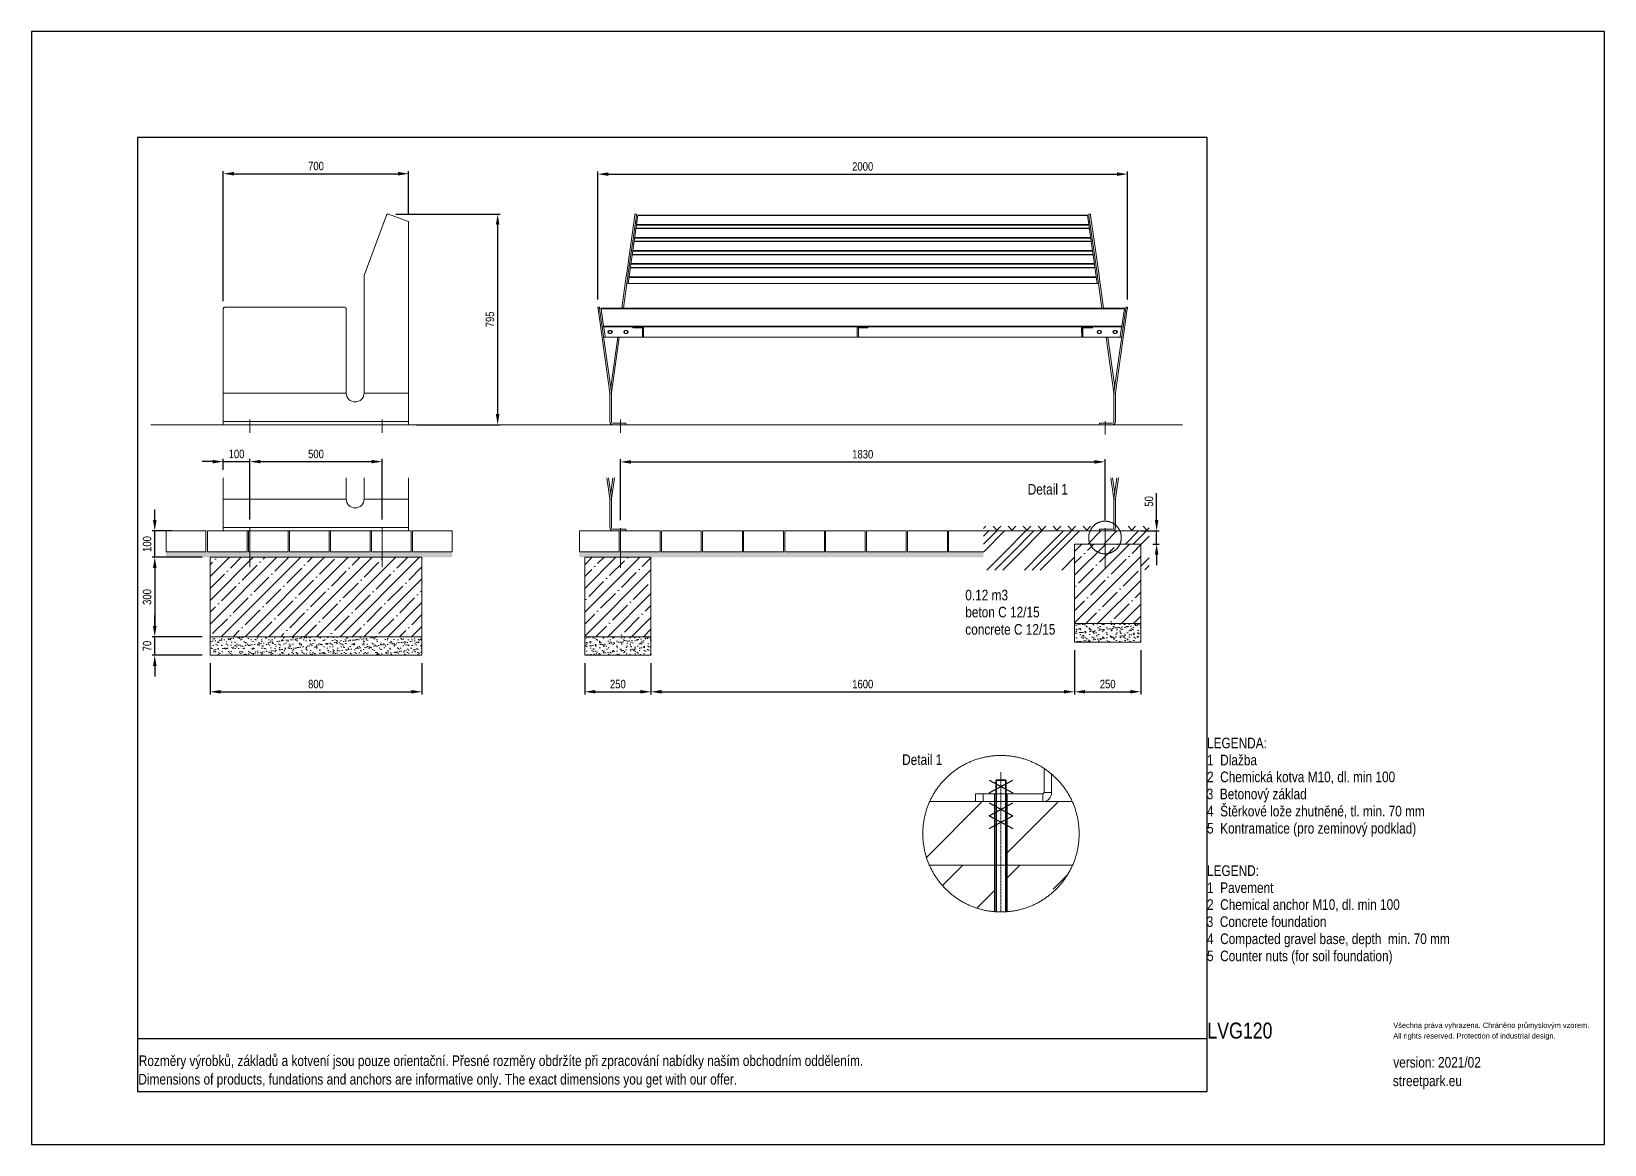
# Model space of a CAD drawing. Header units: millimetres. Extents: x 22162 to 28102, y 3160 to 7360.
import ezdxf
from ezdxf.lldxf.tags import DXFTag

# ---------------------------------------------------------------- set-up
doc = ezdxf.new("R2010")
doc.units = ezdxf.units.MM
doc.header["$LTSCALE"] = 0.3
doc.linetypes.add('ACAD_ISO10W100', pattern=[18.5, 12, -3, 0.5, -3])
doc.linetypes.add('INCONTINUOUS', pattern=[200000.001, 200000, -0.001])
for name, color, linetype, lineweight in [('KOTY', 3, 'INCONTINUOUS', 9), ('OBRYSOVA', 7, 'Continuous', 9), ('OSY', 7, 'ACAD_ISO10W100', 15), ('Visible', 7, 'Continuous', 18)]:
    doc.layers.add(name, color=color, linetype=linetype, lineweight=lineweight)
doc.layers.add('Nekreslit', color=6, linetype='Continuous', plot=False)
doc.layers.add('SRAFY', color=7, linetype='Continuous', lineweight=9, true_color=0x5b5b5b)
doc.styles.add('SEACAD_Arial', font='arial.ttf', dxfattribs={"width": 0.8})
tags = doc.linetypes.add('HIDDEN2', pattern=[4.7625, 3.175, -1.5875]).pattern_tags.tags
tags[6:7] = [DXFTag(74, 4), DXFTag(75, 0), DXFTag(340, '0'), DXFTag(46, 0.0), DXFTag(50, 0.0), DXFTag(44, 0.0), DXFTag(45, 0.0)]
tags[4:5] = [DXFTag(74, 4), DXFTag(75, 0), DXFTag(340, '0'), DXFTag(46, 0.0), DXFTag(50, 0.0), DXFTag(44, 0.0), DXFTag(45, 0.0)]
doc.dimstyles.new('ISO-25', dxfattribs={"dimtxt": 1.6, "dimasz": 2, "dimexe": 0.5, "dimexo": 1.5, "dimtad": 1, "dimdec": 0, "dimtxsty": 'SEACAD_Arial', "dimcen": 2, "dimadec": 0, "dimazin": 0, "dimtfac": 1, "dimtdec": 0, "dimtmove": 0, "dimatfit": 3, "dimfxl": 1, "dimarcsym": 0})

# ---------------------------------------------------------------- blocks, each defined once
blk = doc.blocks.new('*D239')
at = {"layer": 'Defpoints', "color": 0}
for p in [(22627.6, 5475.6), (22721.1, 5475.6), (22738.9, 5375.6)]:
    blk.add_point(p, dxfattribs=at)
at = {"layer": 'KOTY', "color": 0, "lineweight": -2}
for p, q in [((22627.6, 5515.6), (22627.6, 5555.6)), ((22691.1, 5475.6), (22617.6, 5475.6)), ((22627.6, 5375.6), (22627.6, 5475.6)), ((22708.9, 5375.6), (22617.6, 5375.6)), ((22627.6, 5335.6), (22627.6, 5295.6))]:
    blk.add_line(p, q, dxfattribs=at)
at = {"layer": 'KOTY', "color": 0}
for points in [[(22621, 5515.6), (22634.3, 5515.6), (22627.6, 5475.6)], [(22634.3, 5335.6), (22621, 5335.6), (22627.6, 5375.6)]]:
    blk.add_solid(points, dxfattribs=at)
at = {"layer": 'KOTY', "color": 0, "insert": (22598.8, 5425.6), "char_height": 32, "attachment_point": 5, "rotation": 90, "style": 'SEACAD_Arial'}
blk.add_mtext('100', dxfattribs=at)
blk = doc.blocks.new('*D238')
at = {"layer": 'Defpoints', "color": 0}
for p in [(22836.4, 5375.6), (22627.6, 5075.6), (22738.9, 5075.6)]:
    blk.add_point(p, dxfattribs=at)
at = {"layer": 'KOTY', "color": 0, "lineweight": -2}
for p, q in [((22806.4, 5375.6), (22617.6, 5375.6)), ((22627.6, 5335.6), (22627.6, 5115.6)), ((22708.9, 5075.6), (22617.6, 5075.6))]:
    blk.add_line(p, q, dxfattribs=at)
at = {"layer": 'KOTY', "color": 0}
for points in [[(22634.3, 5335.6), (22621, 5335.6), (22627.6, 5375.6)], [(22621, 5115.6), (22634.3, 5115.6), (22627.6, 5075.6)]]:
    blk.add_solid(points, dxfattribs=at)
at = {"layer": 'KOTY', "color": 0, "insert": (22598.8, 5225.6), "char_height": 32, "attachment_point": 5, "rotation": 90, "style": 'SEACAD_Arial'}
blk.add_mtext('300', dxfattribs=at)
blk = doc.blocks.new('*D237')
at = {"layer": 'Defpoints', "color": 0}
for p in [(22627.6, 5075.6), (22836.4, 5075.6), (22836.4, 5005.6)]:
    blk.add_point(p, dxfattribs=at)
at = {"layer": 'KOTY', "color": 0, "lineweight": -2}
for p, q in [((22627.6, 5115.6), (22627.6, 5155.6)), ((22806.4, 5075.6), (22617.6, 5075.6)), ((22627.6, 5005.6), (22627.6, 5075.6)), ((22806.4, 5005.6), (22617.6, 5005.6)), ((22627.6, 4965.6), (22627.6, 4925.6))]:
    blk.add_line(p, q, dxfattribs=at)
at = {"layer": 'KOTY', "color": 0}
for points in [[(22621, 5115.6), (22634.3, 5115.6), (22627.6, 5075.6)], [(22634.3, 4965.6), (22621, 4965.6), (22627.6, 5005.6)]]:
    blk.add_solid(points, dxfattribs=at)
at = {"layer": 'KOTY', "color": 0, "insert": (22598.8, 5040.6), "char_height": 32, "attachment_point": 5, "rotation": 90, "style": 'SEACAD_Arial'}
blk.add_mtext('70', dxfattribs=at)
blk = doc.blocks.new('*D233')
at = {"layer": 'Defpoints', "color": 0}
for p in [(24251.3, 5005.6), (24501.3, 5005.6), (24501.3, 4868)]:
    blk.add_point(p, dxfattribs=at)
at = {"layer": 'KOTY', "color": 0, "lineweight": -2}
for p, q in [((24251.3, 4975.6), (24251.3, 4858)), ((24501.3, 4975.6), (24501.3, 4858)), ((24291.3, 4868), (24461.3, 4868))]:
    blk.add_line(p, q, dxfattribs=at)
at = {"layer": 'KOTY', "color": 0}
for points in [[(24291.3, 4874.7), (24291.3, 4861.4), (24251.3, 4868)], [(24461.3, 4861.4), (24461.3, 4874.7), (24501.3, 4868)]]:
    blk.add_solid(points, dxfattribs=at)
at = {"layer": 'KOTY', "color": 0, "insert": (24376.3, 4896.9), "char_height": 32, "attachment_point": 5, "style": 'SEACAD_Arial'}
blk.add_mtext('250', dxfattribs=at)
blk = doc.blocks.new('*D240')
at = {"layer": 'Defpoints', "color": 0}
for p in [(26322.2, 5475.6), (26410.8, 5475.6), (26365.9, 5425.6)]:
    blk.add_point(p, dxfattribs=at)
at = {"layer": 'KOTY', "color": 0, "lineweight": -2}
for p, q in [((26410.8, 5515.6), (26410.8, 5617.2)), ((26352.2, 5475.6), (26420.8, 5475.6)), ((26410.8, 5425.6), (26410.8, 5475.6)), ((26395.9, 5425.6), (26420.8, 5425.6)), ((26410.8, 5385.6), (26410.8, 5345.6))]:
    blk.add_line(p, q, dxfattribs=at)
at = {"layer": 'KOTY', "color": 0}
for points in [[(26404.1, 5515.6), (26417.4, 5515.6), (26410.8, 5475.6)], [(26417.4, 5385.6), (26404.1, 5385.6), (26410.8, 5425.6)]]:
    blk.add_solid(points, dxfattribs=at)
at = {"layer": 'KOTY', "color": 0, "insert": (26381.9, 5586.4), "char_height": 32, "attachment_point": 5, "rotation": 90, "style": 'SEACAD_Arial'}
blk.add_mtext('50', dxfattribs=at)
blk = doc.blocks.new('*D248')
at = {"layer": 'Defpoints', "color": 0}
for p in [(26100.9, 5055.6), (24501.3, 5005.6), (26100.9, 4868)]:
    blk.add_point(p, dxfattribs=at)
at = {"layer": 'KOTY', "color": 0, "lineweight": -2}
for p, q in [((26100.9, 5025.6), (26100.9, 4858)), ((24501.3, 4975.6), (24501.3, 4858)), ((24541.3, 4868), (26060.9, 4868))]:
    blk.add_line(p, q, dxfattribs=at)
at = {"layer": 'KOTY', "color": 0}
for points in [[(24541.3, 4874.7), (24541.3, 4861.4), (24501.3, 4868)], [(26060.9, 4861.4), (26060.9, 4874.7), (26100.9, 4868)]]:
    blk.add_solid(points, dxfattribs=at)
at = {"layer": 'KOTY', "color": 0, "insert": (25301.1, 4896.9), "char_height": 32, "attachment_point": 5, "style": 'SEACAD_Arial'}
blk.add_mtext('1600', dxfattribs=at)
blk = doc.blocks.new('*D247')
at = {"layer": 'Defpoints', "color": 0}
for p in [(26100.9, 5054.1), (26350.9, 5055.6), (26350.9, 4868)]:
    blk.add_point(p, dxfattribs=at)
at = {"layer": 'KOTY', "color": 0, "lineweight": -2}
for p, q in [((26100.9, 5024.1), (26100.9, 4858)), ((26350.9, 5025.6), (26350.9, 4858)), ((26140.9, 4868), (26310.9, 4868))]:
    blk.add_line(p, q, dxfattribs=at)
at = {"layer": 'KOTY', "color": 0}
for points in [[(26140.9, 4874.7), (26140.9, 4861.4), (26100.9, 4868)], [(26310.9, 4861.4), (26310.9, 4874.7), (26350.9, 4868)]]:
    blk.add_solid(points, dxfattribs=at)
at = {"layer": 'KOTY', "color": 0, "insert": (26225.9, 4896.9), "char_height": 32, "attachment_point": 5, "style": 'SEACAD_Arial'}
blk.add_mtext('250', dxfattribs=at)
blk = doc.blocks.new('*D413')
at = {"layer": 'Defpoints', "color": 0}
for p in [(22986.4, 5736.4), (22886.4, 5675.6), (22986.4, 5488.4)]:
    blk.add_point(p, dxfattribs=at)
at = {"layer": 'KOTY', "color": 0, "lineweight": -2}
for p, q in [((22846.4, 5736.4), (22806.4, 5736.4)), ((22886.4, 5705.6), (22886.4, 5746.4)), ((22886.4, 5736.4), (22986.4, 5736.4)), ((22986.4, 5518.4), (22986.4, 5746.4)), ((23026.4, 5736.4), (23066.4, 5736.4))]:
    blk.add_line(p, q, dxfattribs=at)
at = {"layer": 'KOTY', "color": 0}
for points in [[(22846.4, 5729.8), (22846.4, 5743.1), (22886.4, 5736.4)], [(23026.4, 5743.1), (23026.4, 5729.8), (22986.4, 5736.4)]]:
    blk.add_solid(points, dxfattribs=at)
at = {"layer": 'KOTY', "color": 0, "insert": (22936.4, 5765.3), "char_height": 32, "attachment_point": 5, "style": 'SEACAD_Arial'}
blk.add_mtext('100', dxfattribs=at)
blk = doc.blocks.new('*D412')
at = {"layer": 'Defpoints', "color": 0}
for p in [(23486.4, 5736.4), (22986.4, 5488.4), (23486.4, 5488.4)]:
    blk.add_point(p, dxfattribs=at)
at = {"layer": 'KOTY', "color": 0, "lineweight": -2}
for p, q in [((22986.4, 5518.4), (22986.4, 5746.4)), ((23026.4, 5736.4), (23446.4, 5736.4)), ((23486.4, 5518.4), (23486.4, 5746.4))]:
    blk.add_line(p, q, dxfattribs=at)
at = {"layer": 'KOTY', "color": 0}
for points in [[(23026.4, 5743.1), (23026.4, 5729.8), (22986.4, 5736.4)], [(23446.4, 5729.8), (23446.4, 5743.1), (23486.4, 5736.4)]]:
    blk.add_solid(points, dxfattribs=at)
at = {"layer": 'KOTY', "color": 0, "insert": (23236.4, 5765.3), "char_height": 32, "attachment_point": 5, "style": 'SEACAD_Arial'}
blk.add_mtext('500', dxfattribs=at)
blk = doc.blocks.new('*D411')
at = {"layer": 'Defpoints', "color": 0}
for p in [(22836.4, 5005.6), (23636.4, 5005.6), (23636.4, 4868)]:
    blk.add_point(p, dxfattribs=at)
at = {"layer": 'KOTY', "color": 0, "lineweight": -2}
for p, q in [((22836.4, 4975.6), (22836.4, 4858)), ((23636.4, 4975.6), (23636.4, 4858)), ((22876.4, 4868), (23596.4, 4868))]:
    blk.add_line(p, q, dxfattribs=at)
at = {"layer": 'KOTY', "color": 0}
for points in [[(22876.4, 4874.7), (22876.4, 4861.4), (22836.4, 4868)], [(23596.4, 4861.4), (23596.4, 4874.7), (23636.4, 4868)]]:
    blk.add_solid(points, dxfattribs=at)
at = {"layer": 'KOTY', "color": 0, "insert": (23236.4, 4896.9), "char_height": 32, "attachment_point": 5, "style": 'SEACAD_Arial'}
blk.add_mtext('800', dxfattribs=at)
blk = doc.blocks.new('*D414')
at = {"layer": 'Defpoints', "color": 0}
for p in [(26215.9, 5735.4), (24386.3, 5485.8), (26215.9, 5485.8)]:
    blk.add_point(p, dxfattribs=at)
at = {"layer": 'KOTY', "color": 0, "lineweight": -2}
for p, q in [((24386.3, 5515.8), (24386.3, 5745.4)), ((24426.3, 5735.4), (26175.9, 5735.4)), ((26215.9, 5515.8), (26215.9, 5745.4))]:
    blk.add_line(p, q, dxfattribs=at)
at = {"layer": 'KOTY', "color": 0}
for points in [[(24426.3, 5742), (24426.3, 5728.7), (24386.3, 5735.4)], [(26175.9, 5728.7), (26175.9, 5742), (26215.9, 5735.4)]]:
    blk.add_solid(points, dxfattribs=at)
at = {"layer": 'KOTY', "color": 0, "insert": (25301.1, 5764.2), "char_height": 32, "attachment_point": 5, "style": 'SEACAD_Arial'}
blk.add_mtext('1830', dxfattribs=at)
blk = doc.blocks.new('*D416')
at = {"layer": 'Defpoints', "color": 0}
for p in [(23586.4, 6822.8), (23586.4, 6637.2), (22886.4, 6312.2)]:
    blk.add_point(p, dxfattribs=at)
at = {"layer": 'KOTY', "color": 0, "lineweight": -2}
for p, q in [((22886.4, 6342.2), (22886.4, 6832.8)), ((23586.4, 6667.2), (23586.4, 6832.8)), ((22926.4, 6822.8), (23546.4, 6822.8))]:
    blk.add_line(p, q, dxfattribs=at)
at = {"layer": 'KOTY', "color": 0}
for points in [[(22926.4, 6829.5), (22926.4, 6816.2), (22886.4, 6822.8)], [(23546.4, 6816.2), (23546.4, 6829.5), (23586.4, 6822.8)]]:
    blk.add_solid(points, dxfattribs=at)
at = {"layer": 'KOTY', "color": 0, "insert": (23236.4, 6851.7), "char_height": 32, "attachment_point": 5, "style": 'SEACAD_Arial'}
blk.add_mtext('700', dxfattribs=at)
blk = doc.blocks.new('*D417')
at = {"layer": 'Defpoints', "color": 0}
for p in [(26300.8, 6821.2), (24300.8, 6318.8), (26300.8, 6318.8)]:
    blk.add_point(p, dxfattribs=at)
at = {"layer": 'KOTY', "color": 0, "lineweight": -2}
for p, q in [((24300.8, 6348.8), (24300.8, 6831.2)), ((26300.8, 6348.8), (26300.8, 6831.2)), ((24340.8, 6821.2), (26260.8, 6821.2))]:
    blk.add_line(p, q, dxfattribs=at)
at = {"layer": 'KOTY', "color": 0}
for points in [[(24340.8, 6827.9), (24340.8, 6814.5), (24300.8, 6821.2)], [(26260.8, 6814.5), (26260.8, 6827.9), (26300.8, 6821.2)]]:
    blk.add_solid(points, dxfattribs=at)
at = {"layer": 'KOTY', "color": 0, "insert": (25300.8, 6850), "char_height": 32, "attachment_point": 5, "style": 'SEACAD_Arial'}
blk.add_mtext('2000', dxfattribs=at)
blk = doc.blocks.new('*D415')
at = {"layer": 'Defpoints', "color": 0}
for p in [(23507.8, 6670.5), (23586.4, 5875.6), (23922.4, 5875.6)]:
    blk.add_point(p, dxfattribs=at)
at = {"layer": 'KOTY', "color": 0, "lineweight": -2}
for p, q in [((23537.8, 6670.5), (23932.4, 6670.5)), ((23922.4, 6630.5), (23922.4, 5915.6)), ((23616.4, 5875.6), (23932.4, 5875.6))]:
    blk.add_line(p, q, dxfattribs=at)
at = {"layer": 'KOTY', "color": 0}
for points in [[(23929, 6630.5), (23915.7, 6630.5), (23922.4, 6670.5)], [(23915.7, 5915.6), (23929, 5915.6), (23922.4, 5875.6)]]:
    blk.add_solid(points, dxfattribs=at)
at = {"layer": 'KOTY', "color": 0, "insert": (23893.5, 6273.1), "char_height": 32, "attachment_point": 5, "rotation": 90, "style": 'SEACAD_Arial'}
blk.add_mtext('795', dxfattribs=at)

msp = doc.modelspace()

# ---------------------------------------------------------------- hatches: boundary and pattern name
at = {"layer": 'SRAFY'}
h = msp.add_hatch(dxfattribs=at)
h.set_pattern_fill('ANSI35', color=256, scale=10, style=0)
h.set_pattern_definition([(45, (2666.25, 1180.7), (-44.90128, 44.90128), []), (45, (2711.15, 1180.7), (-44.90128, 44.90128), [79.375, -15.875, 0, -15.875])])
h.paths.add_polyline_path([(26100.9, 5425.6), (26350.9, 5425.6), (26350.9, 5125.6), (26100.9, 5125.6)])
h = msp.add_hatch(dxfattribs=at)
h.set_pattern_fill('AR-SAND', color=256, scale=0.5)
h.set_pattern_definition([(37.5, (16290.848, 160.982), (-0.800016, 24.47066), [0, -19.304, 0, -21.59, 0, -20.6375]), (7.5, (16290.848, 160.982), (22.47616, 35.84126), [0, -10.414, 0, -17.399, 0, -6.6675]), (327.5, (16275.227, 160.982), (39.54962, 0.07186), [0, -6.35, 0, -22.86, 0, -29.845]), (317.5, (16275.227, 160.982), (38.17782, 11.14647), [0, -3.175, 0, -14.986, 0, -17.145])])
h.paths.add_polyline_path([(22670.4, 5395.6), (22670.4, 5375.7), (22856.8, 5375.6), (22976.8, 5375.5), (22976.8, 5395.6)])
h.paths.add_polyline_path([(23751.3, 5375.6), (23751.3, 5395.6), (22976.8, 5395.6), (22976.8, 5375.5), (23106.8, 5375.3)])
h = msp.add_hatch(dxfattribs=at)
h.set_pattern_fill('ANSI35', color=256, scale=10, style=0)
h.set_pattern_definition([(45, (-98.905, 327.8), (-44.90128, 44.90128), []), (45, (-54.003, 327.8), (-44.90128, 44.90128), [79.375, -15.875, 0, -15.875])])
h.paths.add_polyline_path([(22836.4, 5375.6), (23636.4, 5375.6), (23636.4, 5075.6), (22836.4, 5075.6)])
h = msp.add_hatch(dxfattribs=at)
h.set_pattern_fill('AR-SAND', color=256, scale=0.5, style=0)
h.set_pattern_definition([(37.5, (-172.415, 327.8), (-0.800016, 24.470662), [0, -19.304, 0, -21.59, 0, -20.6375]), (7.5, (-172.415, 327.8), (22.476164, 35.841255), [0, -10.414, 0, -17.399, 0, -6.6675]), (327.5, (-188.036, 327.8), (39.549619, 0.07186), [0, -6.35, 0, -22.86, 0, -29.845]), (317.5, (-188.036, 327.8), (38.177823, 11.146466), [0, -3.175, 0, -14.986, 0, -17.145])])
h.paths.add_polyline_path([(24386.4, 5395.6), (24470.9, 5395.6), (24470.9, 5375.6), (24320.9, 5375.6), (24231.4, 5375.6), (24231.4, 5395.6), (24381.4, 5395.6)])
h.paths.add_polyline_path([(24470.9, 5395.6), (24536.4, 5395.6), (24541.4, 5395.6), (24691.4, 5395.6), (24696.4, 5395.6), (24846.4, 5395.6), (24851.4, 5395.6), (25001.4, 5395.6), (25006.4, 5395.6), (25156.4, 5395.6), (25160.5, 5395.6), (25310.5, 5395.6), (25315.5, 5395.6), (25465.5, 5395.6), (25470.5, 5395.6), (25620.5, 5395.6), (25624.4, 5395.6), (25756.4, 5395.6), (25756.4, 5375.6), (24620.9, 5375.6), (24470.9, 5375.6)])
h = msp.add_hatch(dxfattribs=at)
h.set_pattern_fill('ANSI35', color=256, scale=10, style=0)
h.set_pattern_definition([(45, (816.65, 1130.71), (-44.90128, 44.90128), []), (45, (861.55, 1130.71), (-44.90128, 44.90128), [79.375, -15.875, 0, -15.875])])
h.paths.add_polyline_path([(24251.3, 5375.6), (24501.3, 5375.6), (24501.3, 5075.6), (24251.3, 5075.6)])
h = msp.add_hatch(dxfattribs=at)
h.set_pattern_fill('AR-SAND', color=256, scale=0.5, style=0)
h.set_pattern_definition([(37.5, (2666.25, 1180.702), (-0.800016, 24.470662), [0, -19.304, 0, -21.59, 0, -20.6375]), (7.5, (2666.25, 1180.7), (22.476164, 35.841255), [0, -10.414, 0, -17.399, 0, -6.6675]), (327.5, (2650.628, 1180.702), (39.549619, 0.07186), [0, -6.35, 0, -22.86, 0, -29.845]), (317.5, (2650.63, 1180.7), (38.177823, 11.146466), [0, -3.175, 0, -14.986, 0, -17.145])])
h.paths.add_polyline_path([(26100.9, 5125.6), (26350.9, 5125.6), (26350.9, 5055.6), (26100.9, 5055.6)])
h = msp.add_hatch(dxfattribs=at)
h.set_pattern_fill('AR-SAND', color=256, scale=0.5, style=0)
h.set_pattern_definition([(37.5, (-98.905, 327.798), (-0.800016, 24.470662), [0, -19.304, 0, -21.59, 0, -20.6375]), (7.5, (-98.905, 327.798), (22.476164, 35.841255), [0, -10.414, 0, -17.399, 0, -6.6675]), (327.5, (-114.526, 327.798), (39.549619, 0.07186), [0, -6.35, 0, -22.86, 0, -29.845]), (317.5, (-114.526, 327.798), (38.177823, 11.146466), [0, -3.175, 0, -14.986, 0, -17.145])])
h.paths.add_polyline_path([(22836.4, 5075.6), (23636.4, 5075.6), (23636.4, 5005.6), (22836.4, 5005.6)])
h = msp.add_hatch(dxfattribs=at)
h.set_pattern_fill('AR-SAND', color=256, scale=0.5, style=0)
h.set_pattern_definition([(37.5, (816.648, 1130.71), (-0.800016, 24.470662), [0, -19.304, 0, -21.59, 0, -20.6375]), (7.5, (816.648, 1130.71), (22.476164, 35.841255), [0, -10.414, 0, -17.399, 0, -6.6675]), (327.5, (801.027, 1130.71), (39.549619, 0.07186), [0, -6.35, 0, -22.86, 0, -29.845]), (317.5, (801.027, 1130.71), (38.177823, 11.146466), [0, -3.175, 0, -14.986, 0, -17.145])])
h.paths.add_polyline_path([(24251.3, 5075.6), (24501.3, 5075.6), (24501.3, 5005.6), (24251.3, 5005.6)])

# ---------------------------------------------------------------- linework, layer by layer
for p, q in [((25778, 4534.3), (25868, 4486.3)), ((25778, 4486.3), (25868, 4534.3)), ((25778, 4448.4), (25868, 4400.4)), ((25778, 4400.4), (25868, 4448.4)), ((25778, 4400.4), (25868, 4352.4)), ((25778, 4352.4), (25868, 4400.4))]:
    msp.add_line(p, q)
at = {"color": 7, "linetype": 'HIDDEN2'}
for p, q in [((25803, 4459.9), (25803, 4459.9)), ((25843, 4459.9), (25843, 4459.9))]:
    msp.add_line(p, q, dxfattribs=at)
at = {"layer": 'KOTY'}
for centre, radius in [((26215.9, 5450.3), 61.5), ((25823, 4332.4), 295.2)]:
    msp.add_circle(centre, radius, dxfattribs=at)
at = {"layer": 'Nekreslit'}
msp.add_line((22562.1, 3559.6), (26602.1, 3559.6), dxfattribs=at)
for points in [[(22162.1, 3159.6), (28102.1, 3159.6), (28102.1, 7359.6), (22162.1, 7359.6)], [(22562.1, 3359.6), (26602.1, 3359.6), (26602.1, 6959.6), (22562.1, 6959.6)]]:
    msp.add_lwpolyline(points, close=True, dxfattribs=at)
at = {"layer": 'OBRYSOVA', "color": 7, "linetype": 'Continuous', "lineweight": 15}
for p, q in [((22986.4, 5895.2), (22986.4, 5845.2)), ((23486.4, 5895.2), (23486.4, 5845.2)), ((24386.3, 5895.2), (24386.3, 5845.2)), ((26215.9, 5888.9), (26215.9, 5838.9))]:
    msp.add_line(p, q, dxfattribs=at)
at = {"layer": 'OBRYSOVA'}
msp.add_line((22613.1, 5875.6), (26508, 5875.6), dxfattribs=at)
at = {"layer": 'OBRYSOVA', "color": 7, "linetype": 'HIDDEN2'}
for p, q in [((25843, 4532.8), (25803, 4532.8)), ((25799, 4482.6), (25799, 4038.2)), ((25847, 4038.2), (25847, 4482.6))]:
    msp.add_line(p, q, dxfattribs=at)
at = {"layer": 'OBRYSOVA', "lineweight": 15}
for p, q in [((25806.2, 4536), (25806.2, 4037.7)), ((25839.8, 4037.7), (25839.8, 4536))]:
    msp.add_line(p, q, dxfattribs=at)
at = {"layer": 'OSY', "ltscale": 0.5}
for p, q in [((22986.4, 5488.4), (22986.4, 5338.4)), ((23486.4, 5488.4), (23486.4, 5338.4)), ((24386.3, 5485.8), (24386.3, 5335.8)), ((26215.9, 5485.8), (26215.9, 5335.8))]:
    msp.add_line(p, q, dxfattribs=at)
at = {"layer": 'OSY'}
msp.add_line((25823, 4564.1), (25823, 4037.2), dxfattribs=at)
at = {"layer": 'SRAFY', "linetype": 'Continuous'}
for p, q in [((22670.4, 5475.6), (22670.4, 5395.6)), ((22820.4, 5475.6), (22670.4, 5475.6)), ((22820.4, 5395.6), (22820.4, 5475.6)), ((22976.3, 5475.6), (22826.3, 5475.6)), ((22826.3, 5475.6), (22826.3, 5395.6)), ((22976.3, 5395.6), (22976.3, 5475.6)), ((23131.3, 5475.6), (22981.3, 5475.6)), ((22981.3, 5475.6), (22981.3, 5395.6)), ((23131.3, 5395.6), (23131.3, 5475.6)), ((23286.3, 5475.6), (23136.3, 5475.6)), ((23136.3, 5475.6), (23136.3, 5395.6)), ((23286.3, 5395.6), (23286.3, 5475.6)), ((23441.3, 5475.6), (23291.3, 5475.6)), ((23291.3, 5475.6), (23291.3, 5395.6)), ((23441.3, 5395.6), (23441.3, 5475.6)), ((23596.3, 5475.6), (23446.3, 5475.6)), ((23446.3, 5475.6), (23446.3, 5395.6)), ((23596.3, 5395.6), (23596.3, 5475.6)), ((23751.3, 5475.6), (23601.3, 5475.6)), ((23601.3, 5475.6), (23601.3, 5395.6)), ((23751.3, 5395.6), (23751.3, 5475.6)), ((24381.4, 5475.6), (24231.4, 5475.6)), ((24231.4, 5475.6), (24231.4, 5395.6)), ((24381.4, 5395.6), (24381.4, 5475.6)), ((24536.4, 5475.6), (24386.4, 5475.6)), ((24386.4, 5475.6), (24386.4, 5395.6)), ((24536.4, 5395.6), (24536.4, 5475.6)), ((24691.4, 5475.6), (24541.4, 5475.6)), ((24541.4, 5475.6), (24541.4, 5395.6)), ((24691.4, 5395.6), (24691.4, 5475.6)), ((24846.4, 5475.6), (24696.4, 5475.6)), ((24696.4, 5475.6), (24696.4, 5395.6)), ((24846.4, 5395.6), (24846.4, 5475.6)), ((25001.4, 5475.6), (24851.4, 5475.6)), ((24851.4, 5475.6), (24851.4, 5395.6)), ((25001.4, 5395.6), (25001.4, 5475.6)), ((25156.4, 5475.6), (25006.4, 5475.6)), ((25006.4, 5475.6), (25006.4, 5395.6)), ((25156.4, 5395.6), (25156.4, 5475.6)), ((25310.5, 5475.6), (25160.5, 5475.6)), ((25160.5, 5475.6), (25160.5, 5395.6)), ((25310.5, 5395.6), (25310.5, 5475.6)), ((25465.5, 5475.6), (25315.5, 5475.6)), ((25315.5, 5475.6), (25315.5, 5395.6)), ((25465.5, 5395.6), (25465.5, 5475.6)), ((25620.5, 5475.6), (25470.5, 5475.6)), ((25470.5, 5475.6), (25470.5, 5395.6)), ((25620.5, 5395.6), (25620.5, 5475.6)), ((25756.4, 5475.6), (25624.4, 5475.6)), ((25624.4, 5475.6), (25624.4, 5395.6)), ((22670.4, 5395.6), (22820.4, 5395.6)), ((22826.3, 5395.6), (22976.3, 5395.6)), ((22981.3, 5395.6), (23131.3, 5395.6)), ((23136.3, 5395.6), (23286.3, 5395.6)), ((23291.3, 5395.6), (23441.3, 5395.6)), ((23446.3, 5395.6), (23596.3, 5395.6)), ((23601.3, 5395.6), (23751.3, 5395.6)), ((24231.4, 5395.6), (24381.4, 5395.6)), ((24386.4, 5395.6), (24536.4, 5395.6)), ((24541.4, 5395.6), (24691.4, 5395.6)), ((24696.4, 5395.6), (24846.4, 5395.6)), ((24851.4, 5395.6), (25001.4, 5395.6)), ((25006.4, 5395.6), (25156.4, 5395.6)), ((25160.5, 5395.6), (25310.5, 5395.6)), ((25315.5, 5395.6), (25465.5, 5395.6)), ((25470.5, 5395.6), (25620.5, 5395.6)), ((25624.4, 5395.6), (25756.4, 5395.6))]:
    msp.add_line(p, q, dxfattribs=at)
at = {"layer": 'SRAFY'}
for p, q in [((25756.4, 5475.6), (26382.5, 5475.6)), ((25756.4, 5395.1), (25836, 5474.7)), ((25756.4, 5455.1), (25775.9, 5474.6)), ((25756.4, 5425.1), (25806, 5474.6)), ((25756.5, 5483.5), (25765.6, 5492.6)), ((25808, 5478.4), (25793.9, 5492.6)), ((25808, 5478.4), (25822.2, 5492.6)), ((25836.3, 5393.6), (25917.5, 5474.8)), ((25864.6, 5478.4), (25850.5, 5492.6)), ((25864.6, 5478.4), (25878.7, 5492.6)), ((25866.3, 5393.6), (25947.5, 5474.8)), ((25896.3, 5393.6), (25977.6, 5474.8)), ((25921.2, 5478.4), (25907, 5492.6)), ((25921.2, 5478.4), (25935.3, 5492.6)), ((25977.7, 5478.4), (25963.6, 5492.6)), ((25977.7, 5478.4), (25991.9, 5492.6)), ((25977.7, 5393.6), (26059.1, 5474.9)), ((26007.7, 5393.6), (26089.1, 5474.9)), ((26034.3, 5478.4), (26020.2, 5492.6)), ((26034.3, 5478.4), (26048.5, 5492.6)), ((26069.8, 5425.6), (26119.1, 5475)), ((26090.9, 5478.4), (26076.7, 5492.6)), ((26090.9, 5478.4), (26105, 5492.6)), ((26147.5, 5478.4), (26133.3, 5492.6)), ((26147.5, 5478.4), (26161.6, 5492.6)), ((26151.2, 5425.6), (26200.7, 5475.1)), ((26211.2, 5425.6), (26260.7, 5475.1)), ((26292.6, 5425.6), (26342.2, 5475.2)), ((26317.2, 5478.4), (26303, 5492.6)), ((26317.2, 5478.4), (26331.3, 5492.6)), ((26322.6, 5425.6), (26372.3, 5475.2)), ((26373.7, 5478.4), (26359.6, 5492.6)), ((26373.7, 5478.4), (26382.5, 5487.2)), ((26037.7, 5393.6), (26069.8, 5425.6)), ((26350.9, 5423.9), (26382.5, 5455.4)), ((25769.7, 5326.9), (25836.3, 5393.6)), ((25799.7, 5327), (25866.3, 5393.6)), ((25829.8, 5327), (25896.3, 5393.6)), ((25911.3, 5327.2), (25977.7, 5393.6)), ((25941.4, 5327.2), (26007.7, 5393.6)), ((25971.4, 5327.2), (26037.7, 5393.6)), ((26053, 5327.4), (26100.9, 5375.3)), ((26350.9, 5342.5), (26382.5, 5374)), ((26366.3, 5327.8), (26382.5, 5344)), ((25541.7, 4242.9), (25749.9, 4451)), ((25553.9, 4453.8), (26092.1, 4453.8)), ((25847, 4260.2), (26038.2, 4451.4)), ((25823, 4213.8), (25552.7, 4213.8)), ((25602, 4136.6), (25679.2, 4213.8)), ((25679.2, 4213.8), (25679.2, 4213.8)), ((25823, 4213.8), (26093.3, 4213.8)), ((25847, 4166.1), (25894.7, 4213.8)), ((26019.5, 4123.1), (26074.9, 4178.5)), ((25732.4, 4051.4), (25799, 4118.1)), ((25798.8, 4130.8), (25798.8, 4130.8)), ((25965.6, 4069.2), (25965.6, 4069.2))]:
    msp.add_line(p, q, dxfattribs=at)
for points in [[(26100.9, 5425.6), (26350.9, 5425.6), (26350.9, 5125.6), (26100.9, 5125.6)], [(24251.3, 5375.6), (24501.3, 5375.6), (24501.3, 5075.6), (24251.3, 5075.6)], [(26100.9, 5125.6), (26350.9, 5125.6), (26350.9, 5055.6), (26100.9, 5055.6)], [(22836.4, 5075.6), (23636.4, 5075.6), (23636.4, 5005.6), (22836.4, 5005.6)], [(24251.3, 5075.6), (24501.3, 5075.6), (24501.3, 5005.6), (24251.3, 5005.6)]]:
    msp.add_lwpolyline(points, close=True, dxfattribs=at)
for points in [[(23163.9, 5375.6), (22836.4, 5375.6), (22836.4, 5075.6), (23163.9, 5075.6)], [(23163.9, 5375.6), (23636.4, 5375.6), (23636.4, 5075.6), (23163.9, 5075.6)]]:
    msp.add_lwpolyline(points, dxfattribs=at)
at = {"layer": 'Visible', "color": 7, "linetype": 'Continuous', "lineweight": 15}
for p, q in [((23418.7, 6438.7), (23502.5, 6666.6)), ((23510.2, 6670.1), (23582.4, 6644.1)), ((24408.5, 6438.7), (24440.6, 6666.6)), ((24414.5, 6437.8), (24446.5, 6665.8)), ((24415.3, 6408.8), (24451.5, 6666.6)), ((24447.1, 6669.7), (24441.1, 6670.5)), ((26150, 6666.6), (24451.5, 6666.6)), ((26150, 6666.6), (26186.3, 6408.8)), ((26160.6, 6670.5), (26154.6, 6669.7)), ((26187.2, 6437.8), (26155.2, 6665.8)), ((26193.2, 6438.7), (26161.1, 6666.6)), ((23586.4, 6638.5), (23586.4, 5996.7)), ((26157, 6617.3), (24444.6, 6617.3)), ((26163.9, 6568), (24437.7, 6568)), ((26170.8, 6518.6), (24430.8, 6518.6)), ((23418.4, 5996.7), (23418.4, 6436.6)), ((24391.2, 6315.6), (24408.2, 6436.6)), ((24397.3, 6315.6), (24414.2, 6435.8)), ((26177.8, 6469.3), (24423.8, 6469.3)), ((26204.4, 6315.6), (26187.5, 6435.8)), ((26210.5, 6315.6), (26193.5, 6436.6)), ((24415.3, 6408.8), (26186.3, 6408.8)), ((22886.4, 6312.9), (22886.4, 6313.7)), ((22886.4, 5995.8), (22886.4, 6312.9)), ((22892.4, 6319.6), (22892.4, 6318.8)), ((22892.4, 6319.6), (23344.4, 6319.6)), ((22892.4, 6318.8), (23344.4, 6318.8)), ((23344.4, 6318.8), (23344.4, 6319.6)), ((23350.4, 6313.7), (23350.4, 6312.9)), ((23350.4, 6312.9), (23350.4, 5995.8)), ((24300.8, 6318.8), (24306.8, 6319.6)), ((24346.2, 5995.8), (24301.7, 6312.9)), ((24352.2, 5996.7), (24307.6, 6313.7)), ((24312.4, 6315.6), (26289.4, 6315.6)), ((24322, 6247.6), (24312.7, 6313.6)), ((24312.7, 6313.6), (26289.1, 6313.6)), ((26249.5, 5996.7), (26294.1, 6313.7)), ((26255.5, 5995.8), (26300, 6312.9)), ((26289.1, 6313.6), (26279.8, 6247.6)), ((26294.9, 6319.6), (26300.8, 6318.8)), ((24317.2, 6245.6), (24322.2, 6245.6)), ((24322, 6247.6), (26279.8, 6247.6)), ((24322.2, 6245.6), (26279.6, 6245.6)), ((24323.7, 6242.2), (24328.4, 6208.2)), ((24433.2, 6241.6), (24433.2, 6245.6)), ((24433.4, 6241.6), (24433.2, 6241.6)), ((24433.4, 6241.6), (24433.4, 6245.6)), ((24439.4, 6241.6), (24433.4, 6241.6)), ((24439.4, 6241.6), (24468.4, 6241.6)), ((24469.4, 6224.4), (24469.4, 6240.6)), ((24473.4, 6224.4), (24473.4, 6240.6)), ((24473.7, 6245.6), (24473.7, 6223.6)), ((25280.3, 6223.6), (25280.3, 6245.6)), ((25280.5, 6240.6), (25280.5, 6224.4)), ((25284.5, 6240.6), (25284.5, 6224.4)), ((25285.5, 6241.6), (25314.5, 6241.6)), ((25320.5, 6241.6), (25314.5, 6241.6)), ((25320.5, 6245.6), (25320.5, 6241.6)), ((25320.8, 6241.6), (25320.5, 6241.6)), ((25320.8, 6245.6), (25320.8, 6241.6)), ((26127.7, 6223.6), (26127.7, 6245.6)), ((26127.9, 6240.6), (26127.9, 6224.4)), ((26131.9, 6240.6), (26131.9, 6224.4)), ((26132.9, 6241.6), (26161.9, 6241.6)), ((26167.9, 6241.6), (26161.9, 6241.6)), ((26167.9, 6245.6), (26167.9, 6241.6)), ((26168.2, 6241.6), (26167.9, 6241.6)), ((26168.2, 6245.6), (26168.2, 6241.6)), ((26272.9, 6208.2), (26277.7, 6242.2)), ((26284.5, 6245.6), (26279.6, 6245.6)), ((24331.4, 6205.6), (24322.8, 6205.6)), ((24331.4, 6205.6), (24469.4, 6205.6)), ((24350.2, 6231.1), (24344.2, 6231.1)), ((24344.2, 6220.1), (24350.2, 6220.1)), ((24349.3, 6017.2), (24375.8, 6205.6)), ((24352.4, 5995.8), (24381.8, 6205.6)), ((24410.2, 6231.1), (24404.2, 6231.1)), ((24404.2, 6220.1), (24410.2, 6220.1)), ((24469.4, 6223.4), (24469.4, 6224.4)), ((24469.4, 6205.6), (24469.4, 6223.4)), ((24473.4, 6205.6), (24469.4, 6205.6)), ((24473.4, 6224.4), (24473.4, 6223.4)), ((24473.7, 6223.6), (24473.4, 6223.6)), ((24473.4, 6205.6), (24473.4, 6223.4)), ((24473.4, 6205.6), (25280.5, 6205.6)), ((25280.5, 6223.6), (25280.3, 6223.6)), ((25280.5, 6223.4), (25280.5, 6224.4)), ((25280.5, 6223.4), (25280.5, 6205.6)), ((25280.5, 6205.6), (25284.5, 6205.6)), ((25284.5, 6224.4), (25284.5, 6223.4)), ((25284.5, 6223.4), (25284.5, 6205.6)), ((25284.5, 6205.6), (26127.9, 6205.6)), ((26127.9, 6223.6), (26127.7, 6223.6)), ((26127.9, 6223.4), (26127.9, 6224.4)), ((26127.9, 6223.4), (26127.9, 6205.6)), ((26127.9, 6205.6), (26131.9, 6205.6)), ((26131.9, 6224.4), (26131.9, 6223.4)), ((26131.9, 6223.4), (26131.9, 6205.6)), ((26131.9, 6205.6), (26270, 6205.6)), ((26197.2, 6231.1), (26191.2, 6231.1)), ((26191.2, 6220.1), (26197.2, 6220.1)), ((26249.3, 5995.8), (26219.9, 6205.6)), ((26252.4, 6017.2), (26225.9, 6205.6)), ((26257.2, 6231.1), (26251.2, 6231.1)), ((26251.2, 6220.1), (26257.2, 6220.1)), ((26270, 6205.6), (26278.9, 6205.6)), ((22886.4, 5995.8), (22886.4, 5995)), ((22886.4, 5995), (23350.4, 5995)), ((22886.4, 5887.6), (22886.4, 5995)), ((23350.4, 5995.4), (23350.4, 5995.8)), ((23350.4, 5995), (23350.4, 5995.4)), ((23418.4, 5996.7), (23418.4, 5995.8)), ((23418.4, 5995.8), (23418.4, 5995)), ((23586.4, 5995), (23418.4, 5995)), ((23586.4, 5995), (23586.4, 5996.7)), ((23586.4, 5995), (23586.4, 5887.6)), ((24352.3, 5995), (24346.3, 5995)), ((24346.3, 5887.6), (24346.3, 5995)), ((24352.3, 5887.6), (24352.3, 5995)), ((26255.4, 5995), (26249.4, 5995)), ((26249.4, 5887.6), (26249.4, 5995)), ((26255.4, 5887.6), (26255.4, 5995)), ((22886.4, 5887.6), (23586.4, 5887.6)), ((22886.4, 5875.6), (22886.4, 5887.6)), ((23586.4, 5887.6), (23586.4, 5875.6)), ((24400.3, 5881.6), (24358.3, 5881.6)), ((24400.3, 5881.6), (24406.3, 5881.6)), ((24406.3, 5881.6), (24406.3, 5875.6)), ((26195.4, 5875.6), (26195.4, 5881.6)), ((26195.4, 5881.6), (26201.4, 5881.6)), ((26201.4, 5881.6), (26243.4, 5881.6)), ((23586.4, 5875.6), (22886.4, 5875.6)), ((24400.3, 5875.6), (24358.3, 5875.6)), ((24406.3, 5875.6), (24400.3, 5875.6)), ((26201.4, 5875.6), (26195.4, 5875.6)), ((26201.4, 5875.6), (26243.4, 5875.6)), ((22886.4, 5595.8), (22886.4, 5675.6)), ((23350.4, 5675.6), (23350.4, 5595.8)), ((23418.4, 5596.7), (23418.4, 5675.6)), ((23586.4, 5675.6), (23586.4, 5596.7)), ((24346.2, 5595.8), (24335, 5675.6)), ((24352.2, 5596.7), (24341.1, 5675.6)), ((24349.3, 5617.2), (24357.5, 5675.6)), ((24352.4, 5595.8), (24363.6, 5675.6)), ((26249.3, 5595.8), (26238.1, 5675.6)), ((26252.4, 5617.2), (26244.2, 5675.6)), ((26249.5, 5596.7), (26260.6, 5675.6)), ((26255.5, 5595.8), (26266.7, 5675.6)), ((22886.4, 5595.8), (22886.4, 5595)), ((22886.4, 5595), (23350.4, 5595)), ((22886.4, 5487.6), (22886.4, 5595)), ((23350.4, 5595.4), (23350.4, 5595.8)), ((23350.4, 5595), (23350.4, 5595.4)), ((23418.4, 5596.7), (23418.4, 5595.9)), ((23418.4, 5595.9), (23418.4, 5595)), ((23586.4, 5595), (23418.4, 5595)), ((23586.4, 5595), (23586.4, 5596.7)), ((23586.4, 5595), (23586.4, 5487.6)), ((24352.3, 5595), (24346.3, 5595)), ((24346.3, 5487.6), (24346.3, 5595)), ((24352.3, 5487.6), (24352.3, 5595)), ((26255.4, 5595), (26249.4, 5595)), ((26249.4, 5487.6), (26249.4, 5595)), ((26255.4, 5487.6), (26255.4, 5595)), ((22886.4, 5487.6), (23586.4, 5487.6)), ((22886.4, 5475.6), (22886.4, 5487.6)), ((23586.4, 5475.6), (22886.4, 5475.6)), ((23586.4, 5487.6), (23586.4, 5475.6)), ((24400.3, 5481.6), (24358.3, 5481.6)), ((24400.3, 5475.6), (24358.3, 5475.6)), ((24400.3, 5481.6), (24406.3, 5481.6)), ((24406.3, 5475.6), (24400.3, 5475.6)), ((24406.3, 5481.6), (24406.3, 5475.6)), ((26195.4, 5475.6), (26195.4, 5481.6)), ((26195.4, 5481.6), (26201.4, 5481.6)), ((26201.4, 5475.6), (26195.4, 5475.6)), ((26201.4, 5481.6), (26243.4, 5481.6)), ((26201.4, 5475.6), (26243.4, 5475.6))]:
    msp.add_line(p, q, dxfattribs=at)
at = {"layer": 'Visible', "color": 8, "linetype": 'Continuous', "lineweight": 15}
for p, q in [((26150.2, 6665.3), (24451.4, 6665.3)), ((26157.2, 6616), (24444.4, 6616)), ((26155.3, 6628.9), (24446.3, 6628.9)), ((24446.6, 6631.5), (26155, 6631.5)), ((26164.1, 6566.7), (24437.5, 6566.7)), ((26162.3, 6579.6), (24439.3, 6579.6)), ((24439.7, 6582.2), (26161.9, 6582.2)), ((26176.1, 6481), (24425.5, 6481)), ((24425.8, 6483.5), (26175.8, 6483.5)), ((26171, 6517.3), (24430.6, 6517.3)), ((26169.2, 6530.3), (24432.4, 6530.3)), ((24432.8, 6532.9), (26168.8, 6532.9)), ((26183.1, 6431.7), (24418.5, 6431.7)), ((24418.9, 6434.2), (26182.7, 6434.2)), ((26178, 6468), (24423.6, 6468)), ((24415.3, 6408.9), (26186.3, 6408.9)), ((24352.3, 5995.9), (24352.4, 5995.8)), ((26249.3, 5995.8), (26249.4, 5995.9)), ((24352.3, 5595.9), (24352.4, 5595.8)), ((26249.3, 5595.8), (26249.4, 5595.9))]:
    msp.add_line(p, q, dxfattribs=at)
at = {"layer": 'Visible'}
for p, q in [((24448, 6641.3), (24443.1, 6641.3)), ((26153.6, 6641.3), (26158.6, 6641.3)), ((24415.5, 6409.9), (24410.5, 6409.9)), ((26186.1, 6409.9), (26191.2, 6409.9)), ((25806.2, 4536), (25839.8, 4536))]:
    msp.add_line(p, q, dxfattribs=at)
at = {"layer": 'Visible', "color": 0}
for p, q in [((25985.6, 4487.4), (25985.6, 4578.9)), ((26014.4, 4487.4), (26014.4, 4557.2)), ((25726.4, 4453.8), (25726.4, 4482.6)), ((25726.4, 4482.6), (25734.8, 4482.6)), ((25734.8, 4482.6), (25755.2, 4482.6)), ((25755.2, 4482.6), (25755.2, 4453.8)), ((25755.2, 4482.6), (25980.8, 4482.6)), ((25980.8, 4482.6), (25980.8, 4453.8)), ((25985.6, 4487.4), (26014.4, 4487.4)), ((25734.8, 4453.8), (25726.4, 4453.8)), ((25755.2, 4453.8), (25734.8, 4453.8)), ((25755.2, 4453.8), (25980.8, 4453.8))]:
    msp.add_line(p, q, dxfattribs=at)
at = {"layer": 'Visible', "color": 7, "linetype": 'HIDDEN2'}
for p, q in [((25806.2, 4536), (25803, 4532.8)), ((25843, 4532.8), (25839.8, 4536))]:
    msp.add_line(p, q, dxfattribs=at)
at = {"layer": 'Visible', "color": 7}
for p, q in [((25803, 4532.8), (25803, 4037.9)), ((25843, 4037.9), (25843, 4532.8))]:
    msp.add_line(p, q, dxfattribs=at)
at = {"layer": 'Visible', "color": 7, "linetype": 'Continuous', "lineweight": 15, "flags": 128}
for points in [[(24440.6, 6666.6), (24440.7, 6667.6), (24440.8, 6668.6), (24440.9, 6669.4), (24441, 6669.9), (24441.1, 6670.3), (24441.1, 6670.5), (24441.1, 6670.5)], [(24447.1, 6669.7), (24447.1, 6669.7), (24447, 6669.5), (24447, 6669.1), (24446.9, 6668.5), (24446.8, 6667.7), (24446.6, 6666.8), (24446.5, 6665.8)], [(26155.2, 6665.8), (26155, 6666.8), (26154.9, 6667.7), (26154.8, 6668.5), (26154.7, 6669.1), (26154.7, 6669.5), (26154.6, 6669.7), (26154.6, 6669.7)], [(26160.6, 6670.5), (26160.6, 6670.5), (26160.6, 6670.3), (26160.7, 6669.9), (26160.7, 6669.4), (26160.9, 6668.6), (26161, 6667.6), (26161.1, 6666.6)], [(24408.2, 6436.6), (24408.3, 6436.9), (24408.3, 6437.1), (24408.3, 6437.4), (24408.4, 6437.7), (24408.4, 6437.9), (24408.5, 6438.2), (24408.5, 6438.4), (24408.5, 6438.7)], [(24414.5, 6437.8), (24414.4, 6437.6), (24414.4, 6437.3), (24414.4, 6437.1), (24414.3, 6436.8), (24414.3, 6436.6), (24414.3, 6436.3), (24414.2, 6436.1), (24414.2, 6435.8)], [(26187.5, 6435.8), (26187.5, 6436.1), (26187.4, 6436.3), (26187.4, 6436.6), (26187.4, 6436.8), (26187.3, 6437.1), (26187.3, 6437.3), (26187.3, 6437.6), (26187.2, 6437.8)], [(26193.2, 6438.7), (26193.2, 6438.4), (26193.2, 6438.2), (26193.3, 6437.9), (26193.3, 6437.7), (26193.3, 6437.4), (26193.4, 6437.1), (26193.4, 6436.9), (26193.5, 6436.6)], [(24301.7, 6312.9), (24301.5, 6314), (24301.4, 6315.1), (24301.2, 6316.2), (24301.1, 6317.1), (24301, 6317.8), (24300.9, 6318.4), (24300.9, 6318.7), (24300.8, 6318.8)], [(24306.8, 6319.6), (24306.8, 6319.5), (24306.9, 6319.2), (24306.9, 6318.6), (24307, 6317.9), (24307.2, 6317), (24307.3, 6316), (24307.5, 6314.9), (24307.6, 6313.7)], [(24312.4, 6315.6), (24312.4, 6315.6), (24312.4, 6315.5), (24312.4, 6315.3), (24312.5, 6315.1), (24312.5, 6314.8), (24312.6, 6314.4), (24312.6, 6314), (24312.7, 6313.6)], [(26289.1, 6313.6), (26289.2, 6314), (26289.2, 6314.4), (26289.3, 6314.8), (26289.3, 6315.1), (26289.4, 6315.3), (26289.4, 6315.5), (26289.4, 6315.6), (26289.4, 6315.6)], [(26294.1, 6313.7), (26294.2, 6314.9), (26294.4, 6316), (26294.5, 6317), (26294.7, 6317.9), (26294.8, 6318.6), (26294.8, 6319.2), (26294.9, 6319.5), (26294.9, 6319.6)], [(26300.8, 6318.8), (26300.8, 6318.7), (26300.8, 6318.4), (26300.7, 6317.8), (26300.6, 6317.1), (26300.5, 6316.2), (26300.3, 6315.1), (26300.2, 6314), (26300, 6312.9)], [(24322, 6247.6), (24322, 6247.3), (24322.1, 6246.9), (24322.1, 6246.5), (24322.2, 6246.2), (24322.2, 6246), (24322.2, 6245.8), (24322.2, 6245.7), (24322.2, 6245.6)], [(26279.6, 6245.6), (26279.6, 6245.7), (26279.6, 6245.8), (26279.6, 6245.9), (26279.6, 6246.1), (26279.7, 6246.4), (26279.7, 6246.6), (26279.7, 6247), (26279.8, 6247.3), (26279.8, 6247.6)]]:
    msp.add_lwpolyline(points, dxfattribs=at)
at = {"layer": 'Visible', "color": 7, "linetype": 'Continuous', "lineweight": 15}
for centre in [(24347.2, 6225.6), (24407.2, 6225.6), (26194.5, 6225.6), (26254.5, 6225.6)]:
    msp.add_circle(centre, 5.5, dxfattribs=at)
for centre, radius, start, end in [((23508.1, 6664.5), 6.01, 70.0274, 159.54473), ((23580.4, 6638.5), 5.95, 0.1584, 70.36907), ((23424.2, 6436.6), 5.89, 159.80961, 179.99683), ((22892.3, 6313.7), 5.97, 89.72045, 179.71889), ((22892.3, 6312.8), 5.97, 89.72039, 179.71895), ((23344.4, 6313.7), 5.97, 0.28134, 90.27875), ((23344.4, 6312.8), 5.97, 0.28129, 90.27881), ((24326.6, 6242.6), 3, 90, 188), ((24465.4, 6237.6), 4, 0, 90), ((24468.4, 6240.6), 5, 0, 90), ((24468.4, 6240.6), 1, 0, 90), ((25285.5, 6240.6), 5, 90, 180), ((25285.5, 6240.6), 1, 90, 180), ((25288.5, 6237.6), 4, 90, 180), ((26132.9, 6240.6), 5, 90, 180), ((26132.9, 6240.6), 1, 90, 180), ((26135.9, 6237.6), 4, 90, 180), ((26274.7, 6242.6), 3, 352, 90), ((24331.4, 6208.6), 3, 188, 270), ((24344.2, 6225.6), 5.5, 90, 270), ((24350.2, 6225.6), 5.5, 270, 90), ((24404.2, 6225.6), 5.5, 90, 270), ((24410.2, 6225.6), 5.5, 270, 90), ((26191.2, 6225.6), 5.5, 90, 270), ((26197.2, 6225.6), 5.5, 270, 90), ((26251.2, 6225.6), 5.5, 90, 270), ((26257.2, 6225.6), 5.5, 270, 90), ((26270, 6208.6), 3, 270, 352), ((23384.4, 5995.6), 34, 181.05888, 358.94112), ((24340.3, 5995), 6, 0, 8), ((24340.3, 5995), 12, 0, 8), ((24358.3, 5995), 6, 172, 176), ((26243.4, 5995), 6, 4, 8), ((26261.4, 5995), 12, 172, 180), ((26261.4, 5995), 6, 172, 180), ((24358.3, 5887.6), 12, 180, 270), ((24358.3, 5887.6), 6, 180, 270), ((26243.4, 5887.6), 6, 270, 0), ((26243.4, 5887.6), 12, 270, 0), ((23384.4, 5595.6), 34, 181.05888, 358.94112), ((24340.3, 5595), 6, 0, 8), ((24340.3, 5595), 12, 0, 8), ((24358.3, 5595), 6, 172, 176), ((26243.4, 5595), 6, 4, 8), ((26261.4, 5595), 12, 172, 180), ((26261.4, 5595), 6, 172, 180), ((24358.3, 5487.6), 12, 180, 270), ((24358.3, 5487.6), 6, 180, 270), ((26243.4, 5487.6), 6, 270, 0), ((26243.4, 5487.6), 12, 270, 0)]:
    msp.add_arc(centre, radius, start, end, dxfattribs=at)
at = {"layer": 'Visible', "color": 0}
for radius in [33.6, 4.8]:
    msp.add_arc((25980.8, 4487.4), radius, 270, 0, dxfattribs=at)

# ---------------------------------------------------------------- texts
at = {"style": 'SEACAD_Arial', "width": 0.8}
for s, height, p in [('0.12 m3', 40, (25688.2, 5212.9)), ('beton C 12/15', 40, (25688.2, 5148.7)), ('concrete C 12/15', 40, (25688.2, 5083.5)), ('LEGENDA:', 40, (26601, 4654.6)), ('1  Dlažba', 40, (26601, 4590.4)), ('2  Chemická kotva M10, dl. min 100', 40, (26601, 4526.8)), ('3  Betonový základ', 40, (26599.8, 4462.3)), ('4  Štěrkové lože zhutněné, tl. min. 70 mm', 40, (26601, 4397.6)), ('5  Kontramatice (pro zeminový podklad)', 40, (26601, 4333)), ('LEGEND:', 40, (26601, 4172.9)), ('1  Pavement', 40, (26601, 4108.7)), ('2  Chemical anchor M10, dl. min 100', 40, (26601, 4045.1)), ('3  Concrete foundation', 40, (26599.8, 3980.6)), ('4  Compacted gravel base, depth  min. 70 mm', 40, (26601, 3915.9)), ('5  Counter nuts (for soil foundation)', 40, (26601, 3851.3)), ('LVG120', 60, (26602.1, 3559.6)), ('All rights reserved. Protection of industrial design.', 20, (27304.4, 3559.6)), ('Všechna práva vyhrazena. Chráněno průmyslovým vzorem.', 20, (27304.4, 3599.6)), ('Rozměry výrobků, základů a kotvení jsou pouze orientační. Přesné rozměry obdržíte při zpracování nabídky naším obchodním oddělením.', 39.9982, (22567.5, 3455.9)), ('version: 2021/02', 40, (27304.4, 3449.8)), ('Dimensions of products, fundations and anchors are informative only. The exact dimensions you get with our offer.', 39.9982, (22565.9, 3386)), ('streetpark.eu', 40, (27302.8, 3379.9))]:
    msp.add_text(s, height=height, dxfattribs=at).set_placement(p)
at = {"layer": 'KOTY', "char_height": 40, "width": 199.03, "attachment_point": 1, "style": 'SEACAD_Arial'}
for insert in [(25924, 5652), (25449.8, 4631.8)]:
    msp.add_mtext('Detail 1', dxfattribs=dict(at, insert=insert))

# ---------------------------------------------------------------- dimensions: what is measured, and where the dimension line sits
at = {"layer": 'KOTY'}
for base, p1, p2, override, picture, middle in [((23586.4, 6822.8), (22886.4, 6312.2), (23586.4, 6637.2), {"dimlfac": 1, "dimtxsty": 'SEACAD_Arial', "dimsah": 1, "dimtmove": 1, "dimtolj": 0}, '*D416', (23236.4, 6851.7)), ((26300.8, 6821.2), (24300.8, 6318.8), (26300.8, 6318.8), {"dimlfac": 1, "dimtxsty": 'SEACAD_Arial', "dimsah": 1, "dimtolj": 0}, '*D417', (25300.8, 6850)), ((22986.4, 5736.4), (22886.4, 5675.6), (22986.4, 5488.4), {"dimlfac": 1, "dimtxsty": 'SEACAD_Arial', "dimsah": 1, "dimtolj": 0}, '*D413', (22936.4, 5765.3)), ((23486.4, 5736.4), (22986.4, 5488.4), (23486.4, 5488.4), {"dimlfac": 1, "dimtxsty": 'SEACAD_Arial', "dimsah": 1, "dimtolj": 0}, '*D412', (23236.4, 5765.3)), ((26215.9, 5735.4), (24386.3, 5485.8), (26215.9, 5485.8), {"dimlfac": 1, "dimtxsty": 'SEACAD_Arial', "dimsah": 1, "dimtolj": 0}, '*D414', (25301.1, 5764.2)), ((26100.9, 4868), (24501.3, 5005.6), (26100.9, 5055.6), {"dimlfac": 1, "dimtxsty": 'SEACAD_Arial', "dimsah": 1, "dimtolj": 0}, '*D248', (25301.1, 4896.9)), ((26350.9, 4868), (26100.9, 5054.1), (26350.9, 5055.6), {"dimlfac": 1, "dimtxsty": 'SEACAD_Arial', "dimsah": 1, "dimtolj": 0}, '*D247', (26225.9, 4896.9)), ((23636.4, 4868), (22836.4, 5005.6), (23636.4, 5005.6), {"dimlfac": 1, "dimtxsty": 'SEACAD_Arial', "dimsah": 1, "dimtolj": 0}, '*D411', (23236.4, 4896.9)), ((24501.3, 4868), (24251.3, 5005.6), (24501.3, 5005.6), {"dimlfac": 1, "dimtxsty": 'SEACAD_Arial', "dimsah": 1, "dimtolj": 0}, '*D233', (24376.3, 4896.9))]:
    dim = msp.add_linear_dim(base=base, p1=p1, p2=p2, dimstyle='ISO-25', override=override, dxfattribs=at)
    dim.commit()
    dim.dimension.update_dxf_attribs({"geometry": picture, "text_midpoint": middle})
for base, p1, p2, override, picture, middle in [((23922.4, 5875.6), (23507.8, 6670.5), (23586.4, 5875.6), {"dimlfac": 1, "dimtxsty": 'SEACAD_Arial', "dimsah": 1, "dimtmove": 1, "dimtolj": 0}, '*D415', (23893.5, 6273.1)), ((26410.8, 5475.6), (26365.9, 5425.6), (26322.2, 5475.6), {"dimlfac": 1, "dimtxsty": 'SEACAD_Arial', "dimsah": 1, "dimtolj": 0}, '*D240', (26381.9, 5586.4)), ((22627.6, 5475.6), (22738.9, 5375.6), (22721.1, 5475.6), {"dimlfac": 1, "dimtxsty": 'SEACAD_Arial', "dimsah": 1, "dimtolj": 0}, '*D239', (22598.8, 5425.6)), ((22627.6, 5075.6), (22836.4, 5005.6), (22836.4, 5075.6), {"dimlfac": 1, "dimtxsty": 'SEACAD_Arial', "dimsah": 1, "dimtolj": 0}, '*D237', (22598.8, 5040.6))]:
    dim = msp.add_linear_dim(base=base, p1=p1, p2=p2, angle=90, dimstyle='ISO-25', override=override, dxfattribs=at)
    dim.commit()
    dim.dimension.update_dxf_attribs({"geometry": picture, "text_midpoint": middle})
dim = msp.add_linear_dim(base=(22627.6, 5075.6), p1=(22836.4, 5375.6), p2=(22738.9, 5075.6), angle=90, dimstyle='ISO-25', override={"dimlfac": 1, "dimtxsty": 'SEACAD_Arial', "dimsah": 1, "dimtolj": 0}, dxfattribs=at)
dim.commit()
dim.dimension.update_dxf_attribs({"geometry": '*D238', "text_midpoint": (22627.6, 5225.6), "dimtype": 160})

doc.saveas('drawing.dxf')
